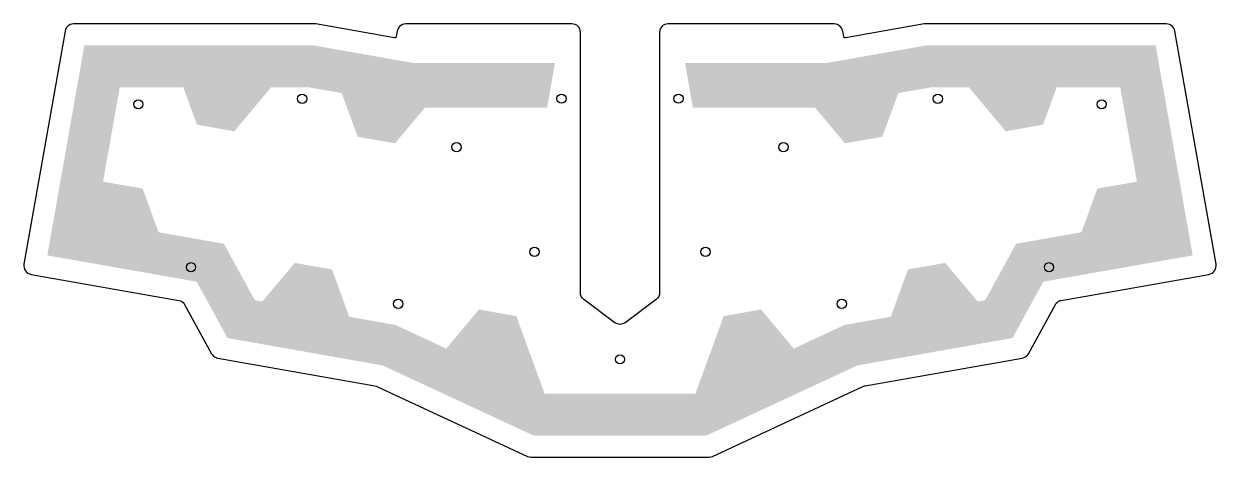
# Model space of a CAD drawing. Header units: millimetres. Extents: x -142 to 142, y -59 to 44.
import ezdxf

# ---------------------------------------------------------------- set-up
doc = ezdxf.new("R2010")
doc.units = ezdxf.units.MM
doc.header["$MEASUREMENT"] = 0
for name, color, linetype, true_color in [('01_bottom_Acrylic$grave', 18, 'Continuous', 0x000000), ('01_bottom_Acrylic$inner_line', 1, 'Continuous', 0xff0000), ('01_bottom_Acrylic$outer_line', 5, 'Continuous', 0x0000ff)]:
    doc.layers.add(name, color=color, linetype=linetype, true_color=true_color)

msp = doc.modelspace()

# ---------------------------------------------------------------- hatches: boundary and pattern name
at = {"layer": '01_bottom_Acrylic$grave'}
msp.add_hatch(color=256, dxfattribs=at).paths.add_polyline_path([(17.32, 24.27), (15.44, 34.9), (49.05, 34.9), (72.89, 39.1), (127.21, 39.1), (136.01, -10.8), (100.53, -17.05), (93.22, -30.43), (56.4, -36.93), (20.46, -53.62), (0, -53.62), (-20.46, -53.62), (-56.4, -36.93), (-93.22, -30.43), (-100.53, -17.05), (-136.01, -10.8), (-127.21, 39.1), (-72.89, 39.1), (-49.05, 34.9), (-15.44, 34.9), (-17.32, 24.27), (-46.34, 24.27), (-53.43, 15.82), (-62.3, 17.38), (-66.07, 27.74), (-73.76, 29.1), (-82.87, 29.1), (-91.62, 18.68), (-100.48, 20.25), (-103.7, 29.1), (-118.82, 29.1), (-122.77, 6.72), (-113.36, 5.06), (-109.59, -5.3), (-94.06, -8.04), (-86.75, -21.42), (-84.94, -21.74), (-77.25, -12.58), (-68.39, -14.14), (-64.3, -25.38), (-53.37, -27.31), (-41.27, -32.93), (-33.48, -23.65), (-24.62, -25.22), (-17.92, -43.62), (0, -43.62), (17.92, -43.62), (24.62, -25.22), (33.48, -23.65), (41.27, -32.93), (53.37, -27.31), (64.3, -25.38), (68.39, -14.14), (77.25, -12.58), (84.94, -21.74), (86.75, -21.42), (94.06, -8.04), (109.59, -5.3), (113.36, 5.06), (122.77, 6.72), (118.82, 29.1), (103.7, 29.1), (100.48, 20.25), (91.62, 18.68), (82.87, 29.1), (73.76, 29.1), (66.07, 27.74), (62.3, 17.38), (53.43, 15.82), (46.34, 24.27)], flags=0)

# ---------------------------------------------------------------- linework, layer by layer
at = {"layer": '01_bottom_Acrylic$inner_line'}
for centre in [(-114.4, 25.09), (-75.48, 26.41), (-13.89, 26.43), (13.89, 26.43), (75.48, 26.41), (114.4, 25.09), (-38.82, 14.91), (38.82, 14.91), (-20.3, -9.95), (20.3, -9.95), (-101.88, -13.62), (101.88, -13.62), (-52.67, -22.3), (52.67, -22.3), (0, -35.49)]:
    msp.add_circle(centre, 1.1, dxfattribs=at)
at = {"layer": '01_bottom_Acrylic$outer_line'}
msp.add_lwpolyline([(8.6, -21.24), (1.2, -26.79, -0.333476), (-1.2, -26.79), (-8.6, -21.24, -0.236), (-9.4, -19.64), (-9.4, 42.2, 0.414214), (-11.4, 44.2), (-50.83, 44.2), (-50.84, 44.2), (-50.89, 44.2), (-50.89, 44.2), (-50.9, 44.2), (-50.9, 44.2), (-51.29, 44.15), (-51.29, 44.15), (-51.3, 44.15), (-51.3, 44.15), (-51.3, 44.15), (-51.67, 44.02), (-51.68, 44.02), (-51.69, 44.02), (-51.69, 44.02), (-52.03, 43.82), (-52.04, 43.82), (-52.05, 43.81), (-52.05, 43.81), (-52.34, 43.56), (-52.35, 43.55), (-52.36, 43.54), (-52.36, 43.54), (-52.36, 43.54), (-52.6, 43.23), (-52.6, 43.23), (-52.61, 43.22), (-52.61, 43.22), (-52.78, 42.87), (-52.79, 42.86), (-52.79, 42.85), (-52.79, 42.85), (-52.9, 42.48), (-52.9, 42.48), (-52.9, 42.47), (-53.12, 41.21), (-53.14, 41.13), (-53.18, 41.06), (-53.23, 41), (-53.28, 40.94), (-53.35, 40.91), (-53.43, 40.88), (-53.5, 40.87), (-53.59, 40.88), (-72.26, 44.17), (-72.27, 44.17), (-72.61, 44.2), (-72.62, 44.2), (-129.73, 44.2), (-129.73, 44.2), (-129.78, 44.2), (-129.79, 44.2), (-129.79, 44.2), (-129.8, 44.2), (-130.18, 44.15), (-130.19, 44.15), (-130.2, 44.15), (-130.2, 44.15), (-130.2, 44.15), (-130.57, 44.02), (-130.58, 44.02), (-130.59, 44.02), (-130.59, 44.02), (-130.93, 43.82), (-130.94, 43.82), (-130.94, 43.81), (-130.95, 43.81), (-131.24, 43.56), (-131.25, 43.55), (-131.25, 43.54), (-131.25, 43.54), (-131.5, 43.23), (-131.5, 43.23), (-131.51, 43.22), (-131.51, 43.22), (-131.68, 42.87), (-131.69, 42.86), (-131.69, 42.85), (-131.69, 42.85), (-131.79, 42.48), (-131.79, 42.48), (-131.8, 42.47), (-141.55, -12.87), (-141.55, -12.87), (-141.56, -12.88), (-141.56, -12.89), (-141.56, -12.89), (-141.56, -12.89), (-141.58, -13.28), (-141.58, -13.3), (-141.53, -13.69), (-141.53, -13.7), (-141.53, -13.71), (-141.53, -13.71), (-141.41, -14.08), (-141.4, -14.09), (-141.4, -14.09), (-141.4, -14.1), (-141.21, -14.43), (-141.2, -14.44), (-141.2, -14.45), (-141.19, -14.45), (-140.94, -14.75), (-140.93, -14.75), (-140.93, -14.76), (-140.93, -14.76), (-140.62, -15), (-140.61, -15), (-140.6, -15.01), (-140.6, -15.01), (-140.25, -15.19), (-140.25, -15.19), (-140.24, -15.19), (-140.24, -15.19), (-140.24, -15.19), (-139.86, -15.3), (-139.85, -15.3), (-104.74, -21.49), (-104.38, -21.59), (-104.05, -21.76), (-103.75, -21.99), (-103.51, -22.27), (-103.39, -22.46), (-97, -34.15), (-97, -34.15), (-96.88, -34.34), (-96.88, -34.35), (-96.87, -34.35), (-96.87, -34.36), (-96.62, -34.65), (-96.61, -34.66), (-96.6, -34.66), (-96.6, -34.66), (-96.3, -34.91), (-96.29, -34.91), (-96.28, -34.91), (-96.28, -34.92), (-95.93, -35.09), (-95.92, -35.09), (-95.91, -35.1), (-95.91, -35.1), (-95.54, -35.2), (-95.53, -35.2), (-58.19, -41.79), (-57.83, -41.89), (-57.72, -41.94), (-22, -58.53), (-22, -58.53), (-21.92, -58.56), (-21.92, -58.57), (-21.91, -58.57), (-21.91, -58.57), (-21.54, -58.68), (-21.53, -58.68), (-21.52, -58.68), (-21.52, -58.68), (-21.13, -58.72), (-21.12, -58.72), (21.12, -58.72), (21.13, -58.72), (21.21, -58.72), (21.21, -58.72), (21.22, -58.72), (21.22, -58.72), (21.61, -58.67), (21.62, -58.66), (21.63, -58.66), (21.63, -58.66), (21.63, -58.66), (22, -58.53), (22, -58.53), (57.71, -41.94), (58.07, -41.82), (58.19, -41.79), (95.53, -35.2), (95.53, -35.2), (95.75, -35.15), (95.76, -35.15), (95.77, -35.15), (95.77, -35.15), (96.13, -35), (96.14, -35), (96.15, -34.99), (96.15, -34.99), (96.15, -34.99), (96.47, -34.78), (96.48, -34.77), (96.49, -34.77), (96.49, -34.76), (96.49, -34.76), (96.77, -34.49), (96.77, -34.48), (96.78, -34.48), (96.78, -34.48), (97, -34.15), (97, -34.15), (103.39, -22.46), (103.61, -22.15), (103.87, -21.89), (104.18, -21.68), (104.52, -21.54), (104.74, -21.49), (139.85, -15.3), (139.86, -15.3), (139.87, -15.3), (139.87, -15.3), (139.87, -15.3), (140.25, -15.19), (140.26, -15.18), (140.27, -15.18), (140.27, -15.18), (140.61, -15), (140.63, -14.99), (140.63, -14.99), (140.94, -14.75), (140.94, -14.74), (140.95, -14.74), (140.95, -14.74), (141.2, -14.44), (141.21, -14.42), (141.22, -14.42), (141.41, -14.08), (141.41, -14.07), (141.41, -14.06), (141.53, -13.69), (141.54, -13.68), (141.54, -13.68), (141.54, -13.67), (141.58, -13.29), (141.58, -13.27), (141.55, -12.88), (141.55, -12.87), (131.8, 42.47), (131.79, 42.47), (131.79, 42.52), (131.78, 42.53), (131.78, 42.53), (131.78, 42.53), (131.67, 42.91), (131.66, 42.91), (131.66, 42.92), (131.66, 42.92), (131.47, 43.27), (131.47, 43.27), (131.46, 43.28), (131.46, 43.28), (131.22, 43.58), (131.21, 43.59), (131.2, 43.6), (131.2, 43.6), (130.9, 43.84), (130.89, 43.85), (130.88, 43.85), (130.88, 43.86), (130.54, 44.04), (130.53, 44.04), (130.52, 44.05), (130.52, 44.05), (130.15, 44.16), (130.14, 44.16), (130.13, 44.16), (130.13, 44.16), (129.74, 44.2), (129.73, 44.2), (72.62, 44.2), (72.61, 44.2), (72.27, 44.17), (72.26, 44.17), (53.59, 40.88), (53.51, 40.87), (53.43, 40.88), (53.35, 40.9), (53.29, 40.94), (53.23, 40.99), (53.18, 41.05), (53.14, 41.12), (53.12, 41.2), (52.9, 42.47), (52.9, 42.47), (52.89, 42.52), (52.89, 42.53), (52.88, 42.53), (52.88, 42.53), (52.77, 42.91), (52.77, 42.91), (52.76, 42.92), (52.76, 42.92), (52.58, 43.27), (52.57, 43.27), (52.57, 43.28), (52.56, 43.28), (52.32, 43.58), (52.31, 43.59), (52.3, 43.6), (52.3, 43.6), (52, 43.84), (51.99, 43.85), (51.98, 43.85), (51.98, 43.86), (51.64, 44.04), (51.63, 44.04), (51.62, 44.05), (51.62, 44.05), (51.25, 44.16), (51.23, 44.16), (51.23, 44.16), (50.84, 44.2), (50.83, 44.2), (11.4, 44.2, 0.414213), (9.4, 42.2), (9.4, -19.64, -0.236)], format="xyb", close=True, dxfattribs=at)

doc.saveas('drawing.dxf')
